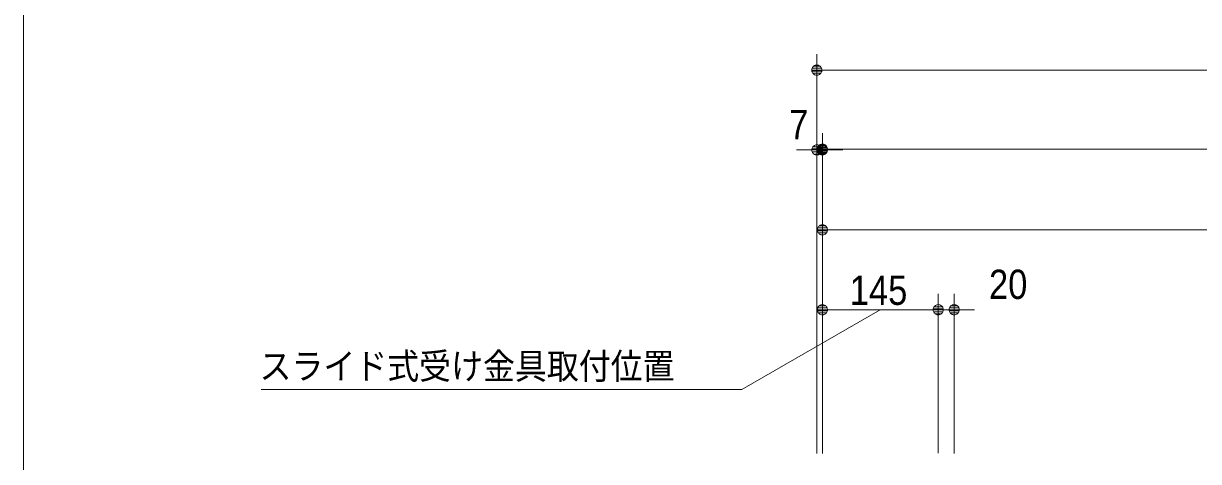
# Model space of a CAD drawing. Units: millimetres, scale not verified. Extents: x -6062 to 6062, y -3045 to 3045.
# Drawn here: x -5788 to -4317, y 410 to 958 of the extents above; entities that cross this region are included whole.
import ezdxf
from ezdxf.enums import TextEntityAlignment as Align

# ---------------------------------------------------------------- set-up
doc = ezdxf.new("R2010")
doc.units = ezdxf.units.MM
doc.header["$LTSCALE"] = 20
for name, color, linetype, lineweight in [('0-0_2寸法-1', 7, 'Continuous', 9), ('0-1_0', 7, 'Continuous', 9), ('0-2_2寸法-2', 7, 'Continuous', 9), ('0-3_2寸法-3', 7, 'Continuous', 9), ('0-5_1図面枠', 7, 'Continuous', 9)]:
    doc.layers.add(name, color=color, linetype=linetype, lineweight=lineweight)
doc.styles.add('ＭＳ ゴシック', font='')
doc.styles.add('ＭＳ Ｐゴシック', font='')
doc.styles.get('ＭＳ ゴシック').set_extended_font_data('MS Gothic')
doc.styles.get('ＭＳ Ｐゴシック').set_extended_font_data('MS PGothic')

# ---------------------------------------------------------------- blocks, each defined once
blk = doc.blocks.new('_Dot')
at = {"layer": '0-1_0'}
for p, q in [((-10, 0), (-20, 0)), ((9.78, 2), (-9.78, 2)), ((7.99, 6), (-7.99, 6)), ((9.16, -3.98), (-9.16, -3.98)), ((6, -7.98), (-6, -7.98))]:
    blk.add_line(p, q, dxfattribs=at)
for points in [[(10, 0), (9.92, 1.25), (9.69, 2.49), (9.3, 3.68), (8.76, 4.82), (8.09, 5.88), (7.29, 6.85), (6.37, 7.71), (5.36, 8.44), (4.26, 9.05), (3.09, 9.51), (1.87, 9.82), (0.63, 9.98), (-0.63, 9.98), (-1.87, 9.82), (-3.09, 9.51), (-4.26, 9.05), (-5.36, 8.44), (-6.37, 7.71), (-7.29, 6.85), (-8.09, 5.88), (-8.76, 4.82), (-9.3, 3.68), (-9.69, 2.49), (-9.92, 1.25), (-10, 0), (0, 0)], [(-10, 0), (-9.92, -1.25), (-9.69, -2.49), (-9.3, -3.68), (-8.76, -4.82), (-8.09, -5.88), (-7.29, -6.85), (-6.37, -7.71), (-5.36, -8.44), (-4.26, -9.05), (-3.09, -9.51), (-1.87, -9.82), (-0.63, -9.98), (0.63, -9.98), (1.87, -9.82), (3.09, -9.51), (4.26, -9.05), (5.36, -8.44), (6.37, -7.71), (7.29, -6.85), (8.09, -5.88), (8.76, -4.82), (9.3, -3.68), (9.69, -2.49), (9.92, -1.25), (10, 0), (0, 0)]]:
    blk.add_lwpolyline(points, close=True, dxfattribs=at)
blk = doc.blocks.new('グループ-139')
at = {"layer": '0-5_1図面枠'}
blk.add_lwpolyline([(-80000, 55400), (80000, 55400), (80000, -55400), (-80000, -55400)], close=True, dxfattribs=at)
blk = doc.blocks.new('図面枠')
at = {"layer": '0-5_1図面枠'}
blk.add_blockref('グループ-139', (0, 0), dxfattribs=at)

msp = doc.modelspace()

# ---------------------------------------------------------------- linework, layer by layer
at = {"layer": '0-0_2寸法-1'}
for p, q in [((-4794.5, 820), (-4794.5, 920)), ((-1225.21, 900), (-4781.79, 900)), ((-4787.5, 670), (-4787.5, 820.89)), ((-3471.21, 800.89), (-4774.79, 800.89)), ((-4787.5, 570), (-4787.5, 720)), ((-3572.21, 700), (-4774.79, 700)), ((-4787.5, 420), (-4787.5, 620)), ((-4642.5, 420.6), (-4642.5, 620)), ((-4655.21, 600), (-4774.79, 600))]:
    msp.add_line(p, q, dxfattribs=at)
at = {"layer": '0-2_2寸法-2'}
for p, q in [((-4794.5, 420), (-4794.5, 820)), ((-4787.5, 720), (-4787.5, 820)), ((-4807.21, 800), (-4819.92, 800)), ((-4794.5, 800), (-4787.5, 800)), ((-4774.79, 800), (-4762.08, 800)), ((-4642.5, 420.6), (-4642.5, 620)), ((-4622.5, 420), (-4622.5, 620)), ((-4655.21, 600), (-4667.92, 600)), ((-4642.5, 600), (-4622.5, 600)), ((-4609.79, 600), (-4597.08, 600))]:
    msp.add_line(p, q, dxfattribs=at)
at = {"layer": '0-3_2寸法-3'}
msp.add_lwpolyline([(-5490.13, 500), (-4888.21, 500), (-4715, 600)], dxfattribs=at)

# ---------------------------------------------------------------- block references
at = {"layer": '0-0_2寸法-1', "xscale": 0.6356201, "yscale": 0.6356201, "rotation": 180}
for p in [(-4794.5, 900), (-4787.5, 800.89), (-4787.5, 700), (-4787.5, 600)]:
    msp.add_blockref('_Dot', p, dxfattribs=at)
at = {"layer": '0-0_2寸法-1', "xscale": 0.6356201, "yscale": 0.6356201}
msp.add_blockref('_Dot', (-4642.5, 600), dxfattribs=at)
at = {"layer": '0-2_2寸法-2', "xscale": 0.6356201, "yscale": 0.6356201}
for p in [(-4794.5, 800), (-4642.5, 600)]:
    msp.add_blockref('_Dot', p, dxfattribs=at)
at = {"layer": '0-2_2寸法-2', "xscale": 0.6356201, "yscale": 0.6356201, "rotation": 180}
for p in [(-4787.5, 800), (-4622.5, 600)]:
    msp.add_blockref('_Dot', p, dxfattribs=at)
at = {"layer": '0-5_1図面枠', "xscale": 0.05, "yscale": 0.05}
msp.add_blockref('図面枠', (-1787.5, 0), dxfattribs=at)

# ---------------------------------------------------------------- texts
at = {"layer": '0-0_2寸法-1', "style": 'ＭＳ Ｐゴシック', "width": 0.9}
msp.add_text('145', height=36.66, dxfattribs=at).set_placement((-4753.22, 595.04), align=Align.BOTTOM_LEFT)
at = {"layer": '0-2_2寸法-2', "style": 'ＭＳ Ｐゴシック', "width": 0.9}
for s, p in [('7', (-4829.17, 802.48)), ('20', (-4578.98, 602.48))]:
    msp.add_text(s, height=36.66, dxfattribs=at).set_placement(p, align=Align.BOTTOM_LEFT)
at = {"layer": '0-3_2寸法-3', "style": 'ＭＳ ゴシック', "width": 0.9}
msp.add_text('スライド式受け金具取付位置', height=32.55, dxfattribs=at).set_placement((-5492.06, 503.34), align=Align.BOTTOM_LEFT)

doc.saveas('drawing.dxf')
